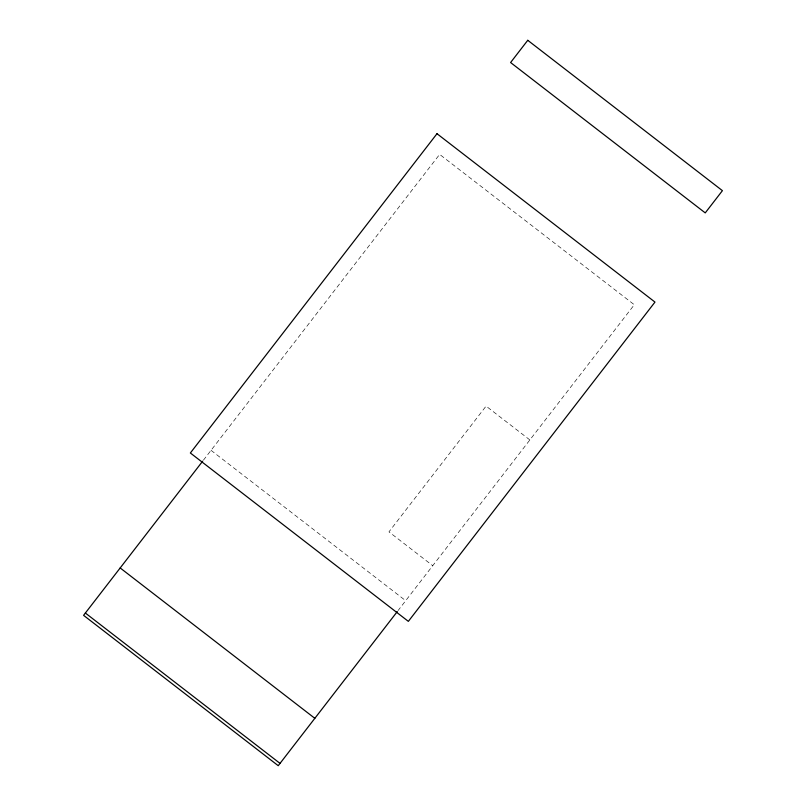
<?xml version="1.0" encoding="UTF-8"?>
<svg xmlns="http://www.w3.org/2000/svg" width="806" height="806" viewBox="0 0 806 806"><rect width="100%" height="100%" fill="white"/><g stroke="black" fill="none" stroke-linecap="round" stroke-linejoin="round"><path stroke-width="0.6" stroke-dasharray="4.03 3.02" d="M203.404 460.216L439.643 154.379L634.302 304.739L398.063 610.575M529.864 439.935L486.078 406.113L388.955 531.859L432.741 565.681M211.041 450.332L405.69 600.692"/><path stroke-width="1.21" d="M202.638 461.213L83.582 615.341L278.241 765.7L397.298 611.563M120.185 567.958L314.834 718.317M85.365 613.034L280.025 763.393M436.993 133.705L190.367 452.992L408.35 621.366L654.976 302.079L436.993 133.705M527.759 40.3L510.591 62.536L705.24 212.895L722.418 190.659L527.759 40.3"/></g></svg>
